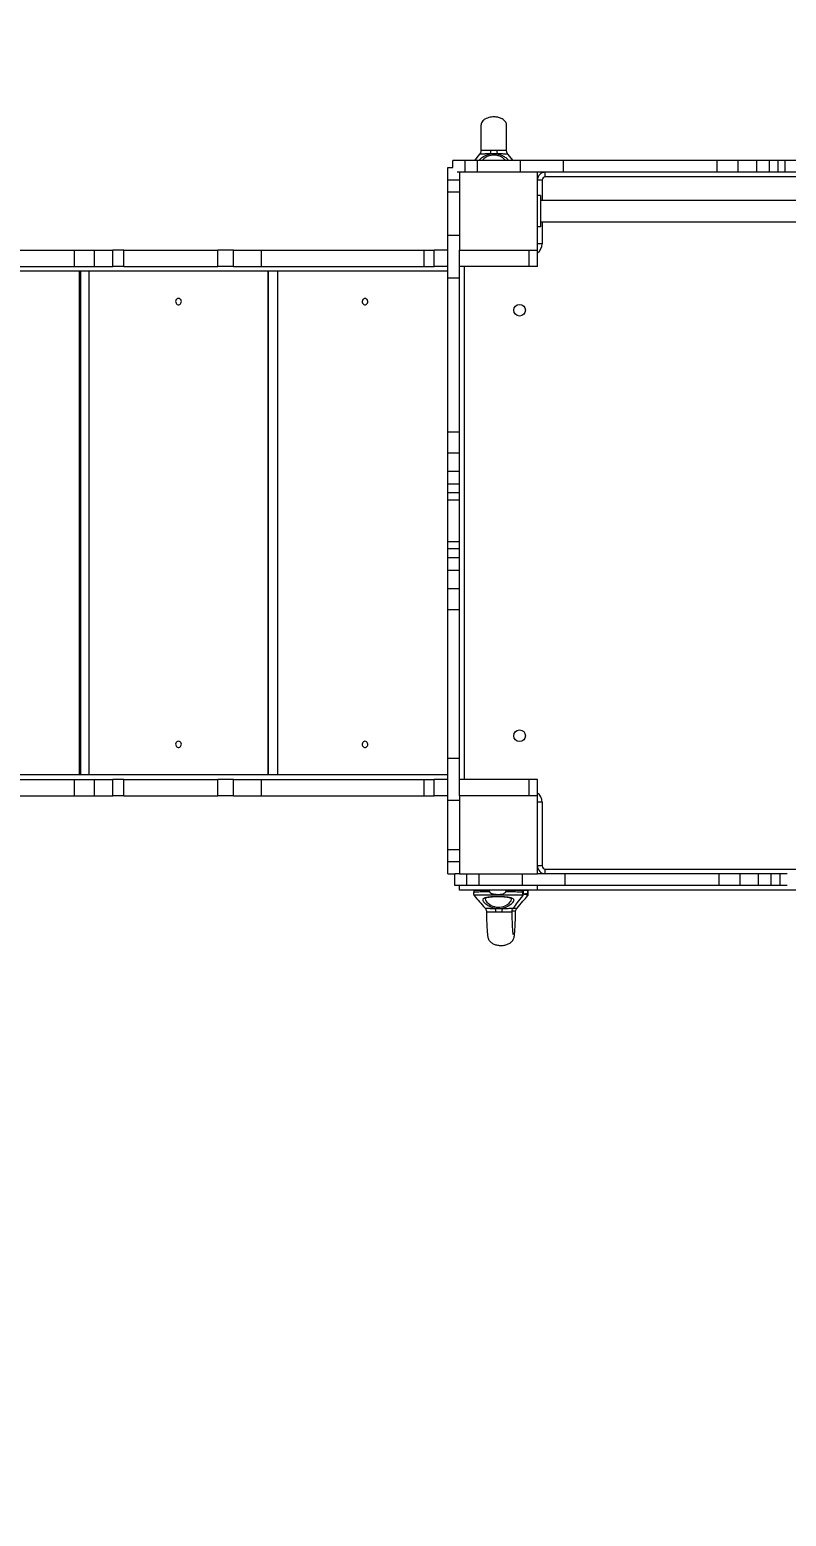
# Model space of a CAD drawing. Header units: millimetres. Extents: x -8760 to 8364, y -7998 to 7451.
# Drawn here: x -1897 to -927, y -3683 to -1776 of the extents above; entities that cross this region are included whole.
import ezdxf

# ---------------------------------------------------------------- set-up
doc = ezdxf.new("R2010")
doc.units = ezdxf.units.MM
for name, color, linetype in [('DIKOM_ОБЪЕКТ', 7, 'Continuous'), ('DIKOM_РАЗМЕР_ЗОНА', 7, 'Continuous'), ('DIKOM_РАЗМЕР_ОБЪЕКТА', 7, 'Continuous')]:
    doc.layers.add(name, color=color, linetype=linetype)
doc.styles.add('style1', font='arial.ttf', dxfattribs={"width": 0.8})
doc.dimstyles.new('1-50', dxfattribs={"dimtxt": 300, "dimasz": 200, "dimexe": 100, "dimexo": 0, "dimgap": 100, "dimtad": 1, "dimtxsty": 'style1', "dimcen": 200, "dimclrd": 7, "dimclre": 7, "dimclrt": 7, "dimadec": 1, "dimazin": 2, "dimtfac": 1, "dimtmove": 0, "dimatfit": 2, "dimfxl": 0, "dimlwd": 25, "dimlwe": 18, "dimarcsym": 0})

# ---------------------------------------------------------------- blocks, each defined once
blk = doc.blocks.new('*D21')
at = {"layer": 'Defpoints', "color": 0, "transparency": 16777216}
for p in [(-7755.6, -10.6), (8364.4, -2410.4), (8364.4, -7897.6)]:
    blk.add_point(p, dxfattribs=at)
at = {"layer": 'DIKOM_РАЗМЕР_ЗОНА', "color": 7, "lineweight": 18, "transparency": 16777216}
for p, q in [((-7755.6, -10.6), (-7755.6, -7997.6)), ((8364.4, -2410.4), (8364.4, -7997.6))]:
    blk.add_line(p, q, dxfattribs=at)
at = {"layer": 'DIKOM_РАЗМЕР_ЗОНА', "color": 7, "lineweight": 25, "transparency": 16777216}
blk.add_line((-7555.6, -7897.6), (8164.4, -7897.6), dxfattribs=at)
at = {"layer": 'DIKOM_РАЗМЕР_ЗОНА', "color": 7, "transparency": 16777216}
for points in [[(-7555.6, -7864.2), (-7555.6, -7930.9), (-7755.6, -7897.6)], [(8164.4, -7864.2), (8164.4, -7930.9), (8364.4, -7897.6)]]:
    blk.add_solid(points, dxfattribs=at)
at = {"layer": 'DIKOM_РАЗМЕР_ЗОНА', "color": 7, "transparency": 16777216, "insert": (1040.7, -7644.4), "char_height": 300, "attachment_point": 5, "style": 'style1'}
blk.add_mtext('16100', dxfattribs=at)
blk = doc.blocks.new('*D19')
at = {"layer": 'Defpoints', "color": 0, "transparency": 16777216}
for p in [(-5756.7, -306.6), (6365.5, -2710.6), (6365.5, -7111.4)]:
    blk.add_point(p, dxfattribs=at)
at = {"layer": 'DIKOM_РАЗМЕР_ОБЪЕКТА', "color": 7, "lineweight": 18, "transparency": 16777216}
for p, q in [((-5756.7, -306.6), (-5756.7, -7211.4)), ((6365.5, -2710.6), (6365.5, -7211.4))]:
    blk.add_line(p, q, dxfattribs=at)
at = {"layer": 'DIKOM_РАЗМЕР_ОБЪЕКТА', "color": 7, "lineweight": 25, "transparency": 16777216}
blk.add_line((-5556.7, -7111.4), (6165.5, -7111.4), dxfattribs=at)
at = {"layer": 'DIKOM_РАЗМЕР_ОБЪЕКТА', "color": 7, "transparency": 16777216}
for points in [[(-5556.7, -7078.1), (-5556.7, -7144.7), (-5756.7, -7111.4)], [(6165.5, -7078.1), (6165.5, -7144.7), (6365.5, -7111.4)]]:
    blk.add_solid(points, dxfattribs=at)
at = {"layer": 'DIKOM_РАЗМЕР_ОБЪЕКТА', "color": 7, "transparency": 16777216, "insert": (1047.2, -6858.2), "char_height": 300, "attachment_point": 5, "style": 'style1'}
blk.add_mtext('12100', dxfattribs=at)

msp = doc.modelspace()

# ---------------------------------------------------------------- linework, layer by layer
at = {"layer": 'DIKOM_ОБЪЕКТ', "color": 7, "linetype": 'Continuous', "lineweight": 15}
for p, q in [((-1353.979, -1952.557), (-1353.979, -1943.554)), ((-1338.397, -1943.554), (-1353.979, -1943.554)), ((-1338.397, -1958.554), (-1338.397, -1943.554)), ((-1322.671, -1943.554), (-1338.397, -1943.554)), ((-1319.844, -1935.586), (-1326.406, -1943.554)), ((-1322.671, -1958.554), (-1322.671, -1943.554)), ((-1267.364, -1943.554), (-1322.671, -1943.554)), ((-1285.302, -1930.792), (-1285.299, -1930.835)), ((-1283.585, -1935.589), (-1283.627, -1935.579)), ((-1276.932, -1943.554), (-1283.538, -1935.544)), ((-1267.364, -1958.554), (-1267.364, -1943.554)), ((-1212.32, -1943.554), (-1267.364, -1943.554)), ((-1212.32, -1958.554), (-1212.32, -1943.554)), ((-1015.095, -1943.554), (-1212.32, -1943.554)), ((-1015.095, -1958.554), (-1015.095, -1943.554)), ((-988.187, -1943.554), (-1015.095, -1943.554)), ((-988.187, -1958.554), (-988.187, -1943.554)), ((-964.406, -1943.554), (-988.187, -1943.554)), ((-964.406, -1958.554), (-964.406, -1943.554)), ((-948.237, -1943.554), (-964.406, -1943.554)), ((-948.237, -1958.554), (-948.237, -1943.554)), ((-936.894, -1943.554), (-948.237, -1943.554)), ((-936.894, -1958.554), (-936.894, -1943.554)), ((-927.812, -1943.554), (-936.894, -1943.554)), ((-927.812, -1958.554), (-927.812, -1943.554)), ((-874.145, -1943.554), (-927.812, -1943.554)), ((-1360.608, -1968.135), (-1360.608, -1952.554)), ((-1360.608, -1952.554), (-1353.979, -1952.554)), ((-1345.608, -1958.554), (-1348.522, -1958.554)), ((-1345.608, -1958.554), (-1345.608, -2058.554)), ((-1245.608, -1958.554), (-1345.608, -1958.554)), ((-1212.32, -1958.554), (-1245.608, -1958.554)), ((-1245.608, -2058.554), (-1245.608, -1958.554)), ((-1235.608, -1964.554), (-1235.608, -1958.554)), ((-1015.095, -1958.554), (-1212.32, -1958.554)), ((-988.187, -1958.554), (-1015.095, -1958.554)), ((-964.406, -1958.554), (-988.187, -1958.554)), ((-948.237, -1958.554), (-964.406, -1958.554)), ((-936.894, -1958.554), (-948.237, -1958.554)), ((-927.812, -1958.554), (-936.894, -1958.554)), ((-874.145, -1958.554), (-927.812, -1958.554)), ((-1360.608, -1968.135), (-1345.608, -1968.135)), ((-1360.608, -1983.862), (-1360.608, -1968.135)), ((-1239.608, -1968.554), (-1245.608, -1968.554)), ((-1239.608, -1968.554), (-1239.608, -1995.054)), ((-555.608, -1964.554), (-1235.608, -1964.554)), ((-1360.608, -1983.862), (-1345.608, -1983.862)), ((-1360.608, -2039.169), (-1360.608, -1983.862)), ((-1241.608, -1988.554), (-1245.608, -1988.554)), ((-1241.608, -1988.554), (-1241.608, -2028.554)), ((-549.608, -1995.054), (-1241.608, -1995.054)), ((-1360.608, -2039.169), (-1345.608, -2039.169)), ((-1360.608, -2094.213), (-1360.608, -2039.169)), ((-1241.608, -2028.554), (-1245.608, -2028.554)), ((-1241.608, -2022.054), (-549.608, -2022.054)), ((-1239.608, -2022.054), (-1239.608, -2050.554)), ((-1959.608, -2058.554), (-1839.323, -2058.554)), ((-1839.323, -2079.554), (-1839.323, -2058.554)), ((-1839.323, -2058.554), (-1813.776, -2058.554)), ((-1813.776, -2079.554), (-1813.776, -2058.554)), ((-1813.776, -2058.554), (-1790.087, -2058.554)), ((-1790.087, -2079.554), (-1790.087, -2058.554)), ((-1775.894, -2058.554), (-1790.087, -2058.554)), ((-1775.894, -2079.554), (-1775.894, -2058.554)), ((-1775.894, -2058.554), (-1655.608, -2058.554)), ((-1655.608, -2079.554), (-1655.608, -2058.554)), ((-1635.608, -2058.554), (-1655.608, -2058.554)), ((-1635.608, -2079.554), (-1635.608, -2058.554)), ((-1635.608, -2058.554), (-1599.608, -2058.554)), ((-1599.608, -2079.554), (-1599.608, -2058.554)), ((-1599.608, -2058.554), (-1391.125, -2058.554)), ((-1391.125, -2079.554), (-1391.125, -2058.554)), ((-1391.125, -2058.554), (-1377.896, -2058.554)), ((-1377.896, -2079.554), (-1377.896, -2058.554)), ((-1360.608, -2058.554), (-1377.896, -2058.554)), ((-1345.608, -2094.213), (-1345.608, -2058.554)), ((-1345.608, -2058.554), (-1245.608, -2058.554)), ((-1256.135, -2079.554), (-1256.135, -2058.554)), ((-1239.608, -2050.554), (-1245.608, -2050.554)), ((-1245.608, -2079.554), (-1245.608, -2058.554)), ((-1360.608, -2085.554), (-2815.608, -2085.554)), ((-1959.608, -2079.554), (-1839.323, -2079.554)), ((-1839.323, -2079.554), (-1813.776, -2079.554)), ((-1833.039, -2731.554), (-1833.039, -2085.554)), ((-1831.514, -2085.554), (-1831.514, -2731.554)), ((-1820.908, -2085.554), (-1820.908, -2731.554)), ((-1813.776, -2079.554), (-1790.087, -2079.554)), ((-1775.894, -2079.554), (-1790.087, -2079.554)), ((-1775.894, -2079.554), (-1655.608, -2079.554)), ((-1635.608, -2079.554), (-1655.608, -2079.554)), ((-1635.608, -2079.554), (-1599.608, -2079.554)), ((-1599.608, -2079.554), (-1391.125, -2079.554)), ((-1591.003, -2731.554), (-1591.003, -2085.554)), ((-1590.884, -2085.554), (-1590.884, -2731.554)), ((-1578.963, -2085.554), (-1578.963, -2731.554)), ((-1391.125, -2079.554), (-1377.896, -2079.554)), ((-1360.608, -2079.554), (-1377.896, -2079.554)), ((-1360.608, -2094.213), (-1345.608, -2094.213)), ((-1360.608, -2291.438), (-1360.608, -2094.213)), ((-1256.135, -2079.554), (-1345.608, -2079.554)), ((-1345.608, -2291.438), (-1345.608, -2094.213)), ((-1339.608, -2079.554), (-1339.608, -2737.554)), ((-1245.608, -2079.554), (-1256.135, -2079.554)), ((-1360.608, -2291.438), (-1345.608, -2291.438)), ((-1360.608, -2318.346), (-1360.608, -2291.438)), ((-1345.608, -2318.346), (-1345.608, -2291.438)), ((-1360.608, -2318.346), (-1345.608, -2318.346)), ((-1360.608, -2342.126), (-1360.608, -2318.346)), ((-1345.608, -2342.126), (-1345.608, -2318.346)), ((-1360.608, -2342.126), (-1345.608, -2342.126)), ((-1360.608, -2358.296), (-1360.608, -2342.126)), ((-1345.608, -2358.296), (-1345.608, -2342.126)), ((-1360.608, -2358.296), (-1345.608, -2358.296)), ((-1360.608, -2369.639), (-1360.608, -2358.296)), ((-1345.608, -2369.639), (-1345.608, -2358.296)), ((-1360.608, -2369.639), (-1345.608, -2369.639)), ((-1360.608, -2378.721), (-1360.608, -2369.639)), ((-1360.608, -2378.721), (-1345.608, -2378.721)), ((-1360.608, -2432.388), (-1360.608, -2378.721)), ((-1345.608, -2378.721), (-1345.608, -2369.639)), ((-1345.608, -2432.388), (-1345.608, -2378.721)), ((-1360.608, -2432.388), (-1345.608, -2432.388)), ((-1360.608, -2441.47), (-1360.608, -2432.388)), ((-1345.608, -2441.47), (-1345.608, -2432.388)), ((-1360.608, -2441.47), (-1345.608, -2441.47)), ((-1360.608, -2452.812), (-1360.608, -2441.47)), ((-1360.608, -2452.812), (-1345.608, -2452.812)), ((-1360.608, -2468.982), (-1360.608, -2452.812)), ((-1345.608, -2452.812), (-1345.608, -2441.47)), ((-1345.608, -2468.982), (-1345.608, -2452.812)), ((-1360.608, -2468.982), (-1345.608, -2468.982)), ((-1360.608, -2492.762), (-1360.608, -2468.982)), ((-1345.608, -2492.762), (-1345.608, -2468.982)), ((-1360.608, -2492.762), (-1345.608, -2492.762)), ((-1360.608, -2519.67), (-1360.608, -2492.762)), ((-1345.608, -2519.67), (-1345.608, -2492.762)), ((-1360.608, -2519.67), (-1345.608, -2519.67)), ((-1360.608, -2710.071), (-1360.608, -2519.67)), ((-1345.608, -2710.071), (-1345.608, -2519.67)), ((-1360.608, -2710.071), (-1345.608, -2710.071)), ((-1360.608, -2764.018), (-1360.608, -2710.071)), ((-1345.608, -2758.554), (-1345.608, -2710.071)), ((-1360.608, -2731.554), (-2815.608, -2731.554)), ((-1959.608, -2737.554), (-1839.323, -2737.554)), ((-1839.323, -2758.554), (-1839.323, -2737.554)), ((-1839.323, -2737.554), (-1813.776, -2737.554)), ((-1813.776, -2758.554), (-1813.776, -2737.554)), ((-1813.776, -2737.554), (-1790.087, -2737.554)), ((-1790.087, -2758.554), (-1790.087, -2737.554)), ((-1775.894, -2737.554), (-1790.087, -2737.554)), ((-1775.894, -2758.554), (-1775.894, -2737.554)), ((-1775.894, -2737.554), (-1655.608, -2737.554)), ((-1655.608, -2758.554), (-1655.608, -2737.554)), ((-1635.608, -2737.554), (-1655.608, -2737.554)), ((-1635.608, -2758.554), (-1635.608, -2737.554)), ((-1635.608, -2737.554), (-1599.608, -2737.554)), ((-1599.608, -2758.554), (-1599.608, -2737.554)), ((-1599.608, -2737.554), (-1391.125, -2737.554)), ((-1391.125, -2758.554), (-1391.125, -2737.554)), ((-1391.125, -2737.554), (-1377.896, -2737.554)), ((-1377.896, -2758.554), (-1377.896, -2737.554)), ((-1360.608, -2737.554), (-1377.896, -2737.554)), ((-1256.135, -2737.554), (-1345.608, -2737.554)), ((-1256.135, -2758.554), (-1256.135, -2737.554)), ((-1245.608, -2737.554), (-1256.135, -2737.554)), ((-1245.608, -2758.554), (-1245.608, -2737.554)), ((-1959.608, -2758.554), (-1839.323, -2758.554)), ((-1839.323, -2758.554), (-1813.776, -2758.554)), ((-1813.776, -2758.554), (-1790.087, -2758.554)), ((-1775.894, -2758.554), (-1790.087, -2758.554)), ((-1775.894, -2758.554), (-1655.608, -2758.554)), ((-1635.608, -2758.554), (-1655.608, -2758.554)), ((-1635.608, -2758.554), (-1599.608, -2758.554)), ((-1599.608, -2758.554), (-1391.125, -2758.554)), ((-1391.125, -2758.554), (-1377.896, -2758.554)), ((-1360.608, -2758.554), (-1377.896, -2758.554)), ((-1360.608, -2764.018), (-1345.608, -2764.018)), ((-1360.608, -2827.246), (-1360.608, -2764.018)), ((-1345.608, -2758.554), (-1345.608, -2858.554)), ((-1245.608, -2758.554), (-1345.608, -2758.554)), ((-1245.608, -2858.554), (-1245.608, -2758.554)), ((-1239.608, -2766.554), (-1245.608, -2766.554)), ((-1239.608, -2766.554), (-1239.608, -2848.554)), ((-1360.608, -2827.246), (-1345.608, -2827.246)), ((-1360.608, -2842.973), (-1360.608, -2827.246)), ((-1360.608, -2842.973), (-1345.608, -2842.973)), ((-1360.608, -2858.554), (-1360.608, -2842.973)), ((-1360.608, -2858.554), (-1351.608, -2858.554)), ((-1351.608, -2873.554), (-1351.608, -2858.554)), ((-1345.608, -2858.554), (-1351.608, -2858.554)), ((-1345.608, -2858.554), (-1245.608, -2858.554)), ((-1336.027, -2873.554), (-1336.027, -2858.554)), ((-1320.3, -2873.554), (-1320.3, -2858.554)), ((-1264.994, -2873.554), (-1264.994, -2858.554)), ((-1239.608, -2848.554), (-1245.608, -2848.554)), ((-1209.95, -2858.554), (-1245.608, -2858.554)), ((-1235.608, -2852.554), (-555.608, -2852.554)), ((-1235.608, -2858.554), (-1235.608, -2852.554)), ((-1209.95, -2873.554), (-1209.95, -2858.554)), ((-1012.724, -2858.554), (-1209.95, -2858.554)), ((-1012.724, -2873.554), (-1012.724, -2858.554)), ((-985.817, -2858.554), (-1012.724, -2858.554)), ((-985.817, -2873.554), (-985.817, -2858.554)), ((-962.036, -2858.554), (-985.817, -2858.554)), ((-962.036, -2873.554), (-962.036, -2858.554)), ((-945.867, -2858.554), (-962.036, -2858.554)), ((-945.867, -2873.554), (-945.867, -2858.554)), ((-934.524, -2858.554), (-945.867, -2858.554)), ((-934.524, -2873.554), (-934.524, -2858.554)), ((-925.442, -2858.554), (-934.524, -2858.554)), ((-1336.027, -2873.554), (-1351.608, -2873.554)), ((-1345.608, -2879.554), (-1345.608, -2873.554)), ((-1245.608, -2879.554), (-1345.608, -2879.554)), ((-1320.3, -2873.554), (-1336.027, -2873.554)), ((-1264.994, -2873.554), (-1320.3, -2873.554)), ((-1209.95, -2873.554), (-1264.994, -2873.554)), ((-1245.608, -2879.554), (-1245.608, -2873.554)), ((-545.608, -2879.554), (-1245.608, -2879.554)), ((-1012.724, -2873.554), (-1209.95, -2873.554)), ((-985.817, -2873.554), (-1012.724, -2873.554)), ((-962.036, -2873.554), (-985.817, -2873.554)), ((-945.867, -2873.554), (-962.036, -2873.554)), ((-934.524, -2873.554), (-945.867, -2873.554)), ((-925.442, -2873.554), (-934.524, -2873.554)), ((-1327.167, -2880.054), (-1327.167, -2882.051)), ((-1307.092, -2880.054), (-1327.167, -2880.054)), ((-1307.092, -2881.27), (-1307.092, -2880.054)), ((-1264.677, -2880.054), (-1286.178, -2880.054)), ((-1286.178, -2880.054), (-1286.178, -2881.269)), ((-1278.81, -2890.844), (-1278.811, -2890.699)), ((-1264.677, -2882.059), (-1264.677, -2880.054)), ((-1263.989, -2880.054), (-1263.989, -2883.504)), ((-1258.309, -2880.054), (-1263.989, -2880.054)), ((-1258.309, -2880.054), (-1258.309, -2883.504)), ((-1257.621, -2882.059), (-1257.621, -2880.054)), ((-1312.857, -2902.53), (-1312.832, -2902.537)), ((-1311.048, -2907.362), (-1311.041, -2907.32)), ((-1278.195, -2907.214), (-1278.218, -2907.237))]:
    msp.add_line(p, q, dxfattribs=at)
at = {"layer": 'DIKOM_ОБЪЕКТ', "color": 7, "linetype": 'Continuous', "lineweight": 15, "flags": 128}
for points in [[(-1705.956, -2120.554), (-1707.04, -2120.732), (-1708.028, -2121.249), (-1708.832, -2122.06), (-1709.38, -2123.093), (-1709.624, -2124.255), (-1709.542, -2125.444), (-1709.141, -2126.554), (-1708.458, -2127.486), (-1707.552, -2128.158), (-1706.504, -2128.509), (-1705.407, -2128.509), (-1704.36, -2128.158), (-1703.454, -2127.486), (-1702.77, -2126.554), (-1702.369, -2125.444), (-1702.288, -2124.255), (-1702.532, -2123.093), (-1703.08, -2122.06), (-1703.884, -2121.249), (-1704.871, -2120.732), (-1705.956, -2120.554)], [(-1466.806, -2120.554), (-1467.864, -2120.732), (-1468.828, -2121.249), (-1469.612, -2122.06), (-1470.147, -2123.093), (-1470.385, -2124.255), (-1470.305, -2125.444), (-1469.914, -2126.554), (-1469.247, -2127.486), (-1468.363, -2128.158), (-1467.341, -2128.509), (-1466.271, -2128.509), (-1465.249, -2128.158), (-1464.365, -2127.486), (-1463.698, -2126.554), (-1463.307, -2125.444), (-1463.227, -2124.255), (-1463.465, -2123.093), (-1464, -2122.06), (-1464.784, -2121.249), (-1465.748, -2120.732), (-1466.806, -2120.554)], [(-1705.956, -2688.554), (-1707.04, -2688.732), (-1708.028, -2689.249), (-1708.832, -2690.06), (-1709.38, -2691.093), (-1709.624, -2692.255), (-1709.542, -2693.444), (-1709.141, -2694.554), (-1708.458, -2695.486), (-1707.552, -2696.158), (-1706.504, -2696.509), (-1705.407, -2696.509), (-1704.36, -2696.158), (-1703.454, -2695.486), (-1702.77, -2694.554), (-1702.369, -2693.444), (-1702.288, -2692.255), (-1702.532, -2691.093), (-1703.08, -2690.06), (-1703.884, -2689.249), (-1704.871, -2688.732), (-1705.956, -2688.554)], [(-1466.806, -2688.554), (-1467.864, -2688.732), (-1468.828, -2689.249), (-1469.612, -2690.06), (-1470.147, -2691.093), (-1470.385, -2692.255), (-1470.305, -2693.444), (-1469.914, -2694.554), (-1469.247, -2695.486), (-1468.363, -2696.158), (-1467.341, -2696.509), (-1466.271, -2696.509), (-1465.249, -2696.158), (-1464.365, -2695.486), (-1463.698, -2694.554), (-1463.307, -2693.444), (-1463.227, -2692.255), (-1463.465, -2691.093), (-1464, -2690.06), (-1464.784, -2689.249), (-1465.748, -2688.732), (-1466.806, -2688.554)], [(-1312.735, -2890.219), (-1312.733, -2890.85), (-1312.208, -2892.258), (-1311.677, -2893.148), (-1310.372, -2894.806), (-1308.634, -2896.499), (-1306.901, -2897.846), (-1304.894, -2899.088), (-1302.956, -2900.013), (-1300.837, -2900.759), (-1298.643, -2901.264), (-1296.359, -2901.525), (-1293.814, -2901.502), (-1291.334, -2901.162), (-1289.002, -2900.528), (-1286.873, -2899.654), (-1284.247, -2898.103), (-1282.113, -2896.346), (-1280.606, -2894.694), (-1279.531, -2893.08), (-1278.81, -2890.844), (-1278.81, -2890.844)]]:
    msp.add_lwpolyline(points, dxfattribs=at)
at = {"layer": 'DIKOM_ОБЪЕКТ', "color": 7, "linetype": 'Continuous', "lineweight": 15}
for centre in [(-1268.608, -2135.554), (-1268.608, -2681.554)]:
    msp.add_circle(centre, 7.5, dxfattribs=at)
for centre, radius, start, end in [((-1325.111, -1929.613), 19.758, 343.913634, 358.214089), ((-1278.272, -1929.608), 19.729, 181.799727, 196.124631), ((-1235.608, -1968.554), 10, 90, 180), ((-1235.608, -1968.554), 4, 90, 180), ((-1253.608, -2050.554), 14, 304.849905, 0), ((-1253.608, -2766.554), 14, 0, 55.150095), ((-1235.608, -2848.554), 10, 180, 270), ((-1235.608, -2848.554), 4, 180, 270), ((-1315.512, -2908.577), 16.786, 2.378853, 19.330958), ((-1267.064, -2908.404), 24.316, 167.208402, 178.763674)]:
    msp.add_arc(centre, radius, start, end, dxfattribs=at)
for points, knots in [([(-1285.178, -1898.554), (-1285.233, -1897.88), (-1285.349, -1896.462), (-1286.293, -1894.399), (-1287.793, -1892.479), (-1289.781, -1890.84), (-1292.03, -1889.564), (-1294.308, -1888.666), (-1296.527, -1888.068), (-1298.872, -1887.672), (-1301.592, -1887.494), (-1304.779, -1887.67), (-1308.219, -1888.351), (-1311.579, -1889.622), (-1314.498, -1891.453), (-1316.644, -1893.697), (-1317.949, -1896.123), (-1318.105, -1897.784), (-1318.178, -1898.554)], [0, 0, 0, 0, 0.04633085, 0.09737768, 0.15341139, 0.21313246, 0.27355574, 0.33082927, 0.38133692, 0.43158093, 0.49443396, 0.56871245, 0.65082196, 0.73500141, 0.81489012, 0.88597389, 0.94713576, 1, 1, 1, 1]), ([(-1318.178, -1898.554), (-1318.178, -1898.634), (-1318.178, -1898.787), (-1318.178, -1899.93), (-1318.178, -1901.539), (-1318.178, -1903.488), (-1318.178, -1905.611), (-1318.178, -1907.787), (-1318.178, -1909.908), (-1318.178, -1911.9), (-1318.178, -1913.711), (-1318.178, -1915.468), (-1318.178, -1917.43), (-1318.178, -1920.231), (-1318.178, -1924.199), (-1318.178, -1927.905), (-1318.178, -1930.354), (-1318.178, -1930.837)], [0, 0, 0, 0, 0.11667316, 0.22395222, 0.32099551, 0.40761258, 0.48398373, 0.55055939, 0.60800924, 0.65698593, 0.69812038, 0.73224058, 0.77049393, 0.81808052, 0.89347483, 0.97897646, 1, 1, 1, 1]), ([(-1285.178, -1930.835), (-1285.178, -1930.352), (-1285.178, -1927.904), (-1285.178, -1924.199), (-1285.178, -1919.968), (-1285.178, -1916.816), (-1285.178, -1914.251), (-1285.178, -1912.063), (-1285.178, -1909.908), (-1285.178, -1907.787), (-1285.178, -1905.611), (-1285.178, -1903.488), (-1285.178, -1901.539), (-1285.178, -1899.93), (-1285.178, -1898.787), (-1285.178, -1898.634), (-1285.178, -1898.554)], [0, 0, 0, 0, 0.02099057, 0.10649613, 0.18189392, 0.24332912, 0.28977186, 0.3429838, 0.39196274, 0.44941524, 0.51599397, 0.59236863, 0.6789897, 0.77603746, 0.88332147, 1, 1, 1, 1]), ([(-1320.531, -1943.554), (-1320.48, -1943.46), (-1320.161, -1942.868), (-1319.102, -1941.655), (-1317.23, -1939.924), (-1314.701, -1938.163), (-1311.878, -1936.727), (-1308.993, -1935.704), (-1307.137, -1935.264), (-1306.158, -1935.093), (-1306.126, -1935.088)], [0, 0, 0, 0, 0.030790925, 0.193779653, 0.361189395, 0.542880203, 0.730730841, 0.861472555, 0.995485621, 1, 1, 1, 1]), ([(-1318.145, -1930.783), (-1318.153, -1931.184), (-1318.173, -1932.107), (-1318.588, -1933.506), (-1319.178, -1934.737), (-1319.661, -1935.328), (-1319.853, -1935.563)], [0, 0, 0, 0, 0.22927903, 0.52887338, 0.81275568, 1, 1, 1, 1]), ([(-1306.126, -1935.088), (-1307.225, -1935.095), (-1309.45, -1935.111), (-1312.402, -1935.155), (-1314.962, -1935.219), (-1316.873, -1935.298), (-1318.291, -1935.387), (-1319.481, -1935.501), (-1319.702, -1935.558), (-1319.837, -1935.593)], [0, 0, 0, 0, 0.1682715, 0.34054159, 0.47841986, 0.62037276, 0.72391968, 0.83080941, 1, 1, 1, 1]), ([(-1318.124, -1930.852), (-1318.133, -1931.293), (-1318.152, -1932.242), (-1318.549, -1933.606), (-1319.118, -1934.797), (-1319.567, -1935.364), (-1319.771, -1935.621)], [0, 0, 0, 0, 0.24088032, 0.51887992, 0.78221614, 1, 1, 1, 1]), ([(-1318.11, -1930.853), (-1318.091, -1930.752), (-1318.05, -1930.524), (-1316.793, -1930.334), (-1314.907, -1930.27), (-1312.748, -1930.248), (-1310.588, -1930.24), (-1308.118, -1930.233), (-1306.281, -1930.23), (-1305.362, -1930.229)], [0, 0, 0, 0, 0.12439792, 0.27930633, 0.46484746, 0.58566119, 0.70658433, 0.85324353, 1, 1, 1, 1]), ([(-1286.645, -1943.554), (-1286.706, -1943.47), (-1287.163, -1942.835), (-1288.341, -1941.7), (-1290.112, -1940.246), (-1291.983, -1939.05), (-1293.991, -1938.066), (-1296.064, -1937.319), (-1298.274, -1936.805), (-1300.638, -1936.528), (-1303.122, -1936.554), (-1305.633, -1936.896), (-1308, -1937.542), (-1310.475, -1938.549), (-1312.911, -1939.975), (-1315.014, -1941.695), (-1316.269, -1942.924), (-1316.685, -1943.508), (-1316.718, -1943.554)], [0, 0, 0, 0, 0.0129358, 0.09805919, 0.16779864, 0.23749402, 0.29725851, 0.3569734, 0.41471541, 0.47242448, 0.53606388, 0.59972587, 0.66352342, 0.72738666, 0.81849485, 0.90974622, 0.99281868, 1, 1, 1, 1]), ([(-1297.225, -1935.087), (-1298.554, -1934.943), (-1301.517, -1934.623), (-1304.488, -1934.922), (-1306.126, -1935.088)], [0, 0, 0, 0, 0.44886247, 1, 1, 1, 1]), ([(-1305.362, -1930.229), (-1304.152, -1930.251), (-1301.696, -1930.298), (-1299.239, -1930.251), (-1297.991, -1930.228)], [0, 0, 0, 0, 0.49244047, 1, 1, 1, 1]), ([(-1297.991, -1930.228), (-1297.092, -1930.229), (-1295.324, -1930.231), (-1292.81, -1930.237), (-1290.787, -1930.246), (-1289.106, -1930.262), (-1287.747, -1930.288), (-1286.574, -1930.346), (-1285.767, -1930.455), (-1285.241, -1930.591), (-1285.284, -1930.733), (-1285.302, -1930.792)], [0, 0, 0, 0, 0.14682752, 0.28882737, 0.43069694, 0.51729014, 0.62705236, 0.73670092, 0.83327164, 0.9297335, 1, 1, 1, 1]), ([(-1283.627, -1935.579), (-1283.666, -1935.559), (-1283.716, -1935.533), (-1284.336, -1935.456), (-1285.139, -1935.381), (-1286.16, -1935.319), (-1287.43, -1935.258), (-1289.008, -1935.2), (-1291.456, -1935.146), (-1294.208, -1935.108), (-1296.138, -1935.095), (-1297.225, -1935.087)], [0, 0, 0, 0, 0.12906588, 0.16312485, 0.27671036, 0.39498324, 0.40847477, 0.55302494, 0.70230529, 0.8323285, 1, 1, 1, 1]), ([(-1297.225, -1935.087), (-1296.557, -1935.219), (-1295.036, -1935.519), (-1292.795, -1936.231), (-1290.464, -1937.217), (-1288.272, -1938.431), (-1286.175, -1939.899), (-1284.364, -1941.527), (-1283.263, -1942.789), (-1282.884, -1943.437), (-1282.816, -1943.554)], [0, 0, 0, 0, 0.09532905, 0.217292, 0.34176704, 0.48132306, 0.62364546, 0.79064446, 0.962244, 1, 1, 1, 1]), ([(-1283.554, -1935.517), (-1283.792, -1935.217), (-1284.337, -1934.529), (-1284.924, -1933.16), (-1285.253, -1931.84), (-1285.24, -1931.057), (-1285.235, -1930.791)], [0, 0, 0, 0, 0.23760594, 0.54369712, 0.84504561, 1, 1, 1, 1]), ([(-1285.201, -1930.85), (-1285.191, -1930.844), (-1285.172, -1930.835), (-1285.185, -1930.828), (-1285.191, -1930.825)], [0, 0, 0, 0, 0.56388959, 1, 1, 1, 1]), ([(-1327.167, -2880.054), (-1327.167, -2880.042), (-1327.167, -2880.011), (-1327.167, -2879.976), (-1327.165, -2879.914), (-1327.161, -2879.801), (-1327.145, -2879.605), (-1327.127, -2879.558), (-1327.114, -2879.554), (-1327.113, -2879.554)], [0, 0, 0, 0, 0.020102, 0.0502753, 0.06144169, 0.13926525, 0.32545792, 0.9257109, 1, 1, 1, 1]), ([(-1305.389, -2879.554), (-1305.649, -2879.562), (-1306.086, -2879.575), (-1306.604, -2879.681), (-1306.882, -2879.797), (-1307.008, -2879.889), (-1307.066, -2879.955), (-1307.09, -2880.015), (-1307.091, -2880.044), (-1307.092, -2880.054)], [0, 0, 0, 0, 0.418433268, 0.702736102, 0.845103268, 0.898669328, 0.952652607, 0.984136799, 1, 1, 1, 1]), ([(-1286.178, -2880.054), (-1286.18, -2880.036), (-1286.184, -2879.994), (-1286.228, -2879.921), (-1286.361, -2879.805), (-1286.845, -2879.611), (-1287.374, -2879.563), (-1287.801, -2879.554), (-1287.867, -2879.554), (-1287.881, -2879.554)], [0, 0, 0, 0, 0.029192, 0.06772515, 0.13254106, 0.31060328, 0.89347078, 0.97853124, 1, 1, 1, 1]), ([(-1264.621, -2879.554), (-1264.634, -2879.567), (-1264.649, -2879.582), (-1264.666, -2879.746), (-1264.671, -2879.824), (-1264.675, -2879.913), (-1264.676, -2879.978), (-1264.677, -2880.03), (-1264.677, -2880.051), (-1264.677, -2880.054)], [0, 0, 0, 0, 0.63257135, 0.74412537, 0.86846571, 0.91653537, 0.96508167, 0.99550512, 1, 1, 1, 1]), ([(-1263.989, -2880.054), (-1263.989, -2880.05), (-1263.989, -2880.028), (-1263.989, -2879.98), (-1263.991, -2879.903), (-1263.996, -2879.775), (-1264.014, -2879.587), (-1264.032, -2879.568), (-1264.045, -2879.554)], [0, 0, 0, 0, 0.00656536, 0.036141655, 0.078204573, 0.152986853, 0.372396394, 1, 1, 1, 1]), ([(-1258.254, -2879.554), (-1258.256, -2879.555), (-1258.264, -2879.558), (-1258.276, -2879.587), (-1258.288, -2879.646), (-1258.296, -2879.72), (-1258.302, -2879.797), (-1258.307, -2879.889), (-1258.309, -2879.961), (-1258.309, -2880.021), (-1258.309, -2880.047), (-1258.309, -2880.054)], [0, 0, 0, 0, 0.13640607, 0.39905705, 0.57916222, 0.70488541, 0.84135819, 0.89951835, 0.95826156, 0.98902637, 1, 1, 1, 1]), ([(-1257.621, -2880.054), (-1257.621, -2880.053), (-1257.621, -2880.03), (-1257.622, -2879.981), (-1257.624, -2879.902), (-1257.629, -2879.772), (-1257.647, -2879.587), (-1257.664, -2879.568), (-1257.677, -2879.554)], [0, 0, 0, 0, 0.002608891, 0.036354983, 0.079147351, 0.154909039, 0.378371431, 1, 1, 1, 1]), ([(-1327.167, -2882.051), (-1326.757, -2881.994), (-1325.936, -2881.88), (-1323.929, -2881.718), (-1321.069, -2881.566), (-1317.15, -2881.435), (-1312.612, -2881.338), (-1309.125, -2881.29), (-1307.242, -2881.271), (-1307.092, -2881.27)], [0, 0, 0, 0, 0.12530098, 0.25059931, 0.43398216, 0.61736504, 0.8007477, 0.98413202, 1, 1, 1, 1]), ([(-1326.927, -2886.116), (-1326.954, -2885.965), (-1327.008, -2885.664), (-1327.074, -2884.976), (-1327.122, -2884.169), (-1327.149, -2883.464), (-1327.165, -2882.716), (-1327.166, -2882.268), (-1327.167, -2882.051)], [0, 0, 0, 0, 0.28444551, 0.56778468, 0.70812712, 0.849353, 0.92692548, 1, 1, 1, 1]), ([(-1264.43, -2886.113), (-1264.535, -2886.116), (-1265.017, -2886.131), (-1266.306, -2886.121), (-1268.7, -2886.075), (-1271.781, -2886.019), (-1275.423, -2885.963), (-1279.582, -2885.916), (-1284.124, -2885.876), (-1288.96, -2885.849), (-1293.164, -2885.838), (-1297.388, -2885.835), (-1301.6, -2885.841), (-1306.457, -2885.861), (-1311.031, -2885.894), (-1315.23, -2885.937), (-1318.922, -2885.99), (-1322.055, -2886.046), (-1324.501, -2886.1), (-1326.136, -2886.132), (-1326.69, -2886.121), (-1326.927, -2886.116)], [0, 0, 0, 0, 0.016190595, 0.07456961, 0.132944189, 0.190094397, 0.247236274, 0.303773497, 0.360307084, 0.416533575, 0.47275933, 0.502155722, 0.558343993, 0.614533713, 0.670937848, 0.727345885, 0.784235711, 0.841132526, 0.898912054, 0.956697711, 1, 1, 1, 1]), ([(-1326.757, -2886.62), (-1326.77, -2886.623), (-1326.827, -2886.635), (-1326.883, -2886.343), (-1326.927, -2886.116)], [0, 0, 0, 0, 0.221836617, 1, 1, 1, 1]), ([(-1326.788, -2886.646), (-1324.535, -2889.235), (-1319.932, -2894.523), (-1315.289, -2899.864), (-1312.92, -2902.59)], [0, 0, 0, 0, 0.48960971, 1, 1, 1, 1]), ([(-1299.673, -2903.021), (-1300.345, -2902.889), (-1301.879, -2902.589), (-1304.149, -2901.878), (-1306.521, -2900.891), (-1308.766, -2899.677), (-1310.927, -2898.21), (-1312.84, -2896.577), (-1314.133, -2895.137), (-1315.029, -2893.801), (-1315.534, -2892.581), (-1315.504, -2891.367), (-1314.842, -2890.344), (-1313.599, -2889.541), (-1311.823, -2888.905), (-1309.654, -2888.427), (-1307.086, -2888.063), (-1304.255, -2887.807), (-1301.172, -2887.641), (-1297.981, -2887.563), (-1294.707, -2887.565), (-1291.496, -2887.648), (-1288.379, -2887.818), (-1285.493, -2888.076), (-1282.866, -2888.435), (-1280.613, -2888.901), (-1278.755, -2889.496), (-1277.368, -2890.225), (-1276.464, -2891.116), (-1276.161, -2891.94), (-1276.132, -2892.794), (-1276.311, -2893.654), (-1276.939, -2894.935), (-1278.088, -2896.447), (-1279.9, -2898.186), (-1282.336, -2899.945), (-1285.098, -2901.381), (-1287.937, -2902.404), (-1289.773, -2902.844), (-1290.745, -2903.015), (-1290.776, -2903.021)], [0, 0, 0, 0, 0.01781707, 0.04061246, 0.06387698, 0.08996013, 0.11656045, 0.14777301, 0.1798456, 0.19769292, 0.22791022, 0.25911975, 0.28889428, 0.31968661, 0.3477186, 0.37659667, 0.40400605, 0.43219973, 0.45940491, 0.48737343, 0.51449171, 0.54236535, 0.56943048, 0.59724796, 0.62426711, 0.65203695, 0.67904745, 0.70681291, 0.73400912, 0.76196849, 0.77166603, 0.79505708, 0.81888417, 0.84934186, 0.88062527, 0.91457853, 0.9496816, 0.97411311, 0.99915645, 1, 1, 1, 1]), ([(-1312.798, -2890.219), (-1312.798, -2890.185), (-1312.798, -2890.089), (-1312.803, -2890.122), (-1312.639, -2889.907), (-1312.217, -2889.612), (-1311.491, -2889.277), (-1310.455, -2888.941), (-1309.154, -2888.635), (-1307.575, -2888.365), (-1305.752, -2888.138), (-1303.732, -2887.959), (-1301.544, -2887.829), (-1299.243, -2887.747), (-1296.872, -2887.714), (-1294.474, -2887.729), (-1292.104, -2887.792), (-1289.805, -2887.906), (-1287.622, -2888.07), (-1285.599, -2888.286), (-1283.779, -2888.555), (-1282.201, -2888.873), (-1280.908, -2889.232), (-1279.959, -2889.603), (-1279.441, -2889.889), (-1279.256, -2890.024), (-1279.205, -2890.061)], [0, 0, 0, 0, 0.026209223, 0.073797973, 0.113353098, 0.151537792, 0.192018862, 0.231760824, 0.273510801, 0.316909769, 0.360915269, 0.40612477, 0.451713745, 0.497590359, 0.543889826, 0.590044541, 0.636434984, 0.682451163, 0.728303122, 0.774035482, 0.818827795, 0.863536346, 0.906754567, 0.948886381, 0.985991802, 1, 1, 1, 1]), ([(-1307.092, -2881.27), (-1307.071, -2881.46), (-1307.025, -2881.882), (-1306.597, -2882.567), (-1305.585, -2883.427), (-1303.497, -2884.287), (-1300.531, -2884.86), (-1296.963, -2885.019), (-1293.275, -2884.934), (-1290.281, -2884.414), (-1288.097, -2883.609), (-1286.967, -2882.912), (-1286.338, -2882.063), (-1286.185, -2881.578), (-1286.179, -2881.31), (-1286.178, -2881.269)], [0, 0, 0, 0, 0.02391896, 0.05329563, 0.09936173, 0.19045875, 0.33532867, 0.48084089, 0.64221084, 0.80282938, 0.86227823, 0.93763833, 0.96607787, 0.99478693, 1, 1, 1, 1]), ([(-1286.178, -2881.269), (-1285.104, -2881.281), (-1282.27, -2881.311), (-1277.966, -2881.385), (-1273.493, -2881.499), (-1269.678, -2881.65), (-1266.658, -2881.831), (-1265.307, -2881.986), (-1264.677, -2882.059)], [0, 0, 0, 0, 0.11118915, 0.29343664, 0.475685, 0.65806719, 0.84045087, 1, 1, 1, 1]), ([(-1279.205, -2890.061), (-1279.137, -2890.117), (-1278.944, -2890.276), (-1278.841, -2890.468), (-1278.799, -2890.502), (-1278.813, -2890.659), (-1278.816, -2890.699)], [0, 0, 0, 0, 0.17788852, 0.504297, 0.87376829, 1, 1, 1, 1]), ([(-1276.653, -2902.534), (-1274.857, -2900.227), (-1270.771, -2894.979), (-1266.552, -2889.592), (-1264.187, -2886.573)], [0, 0, 0, 0, 0.43947709, 1, 1, 1, 1]), ([(-1271.883, -2902.527), (-1269.402, -2899.665), (-1264.918, -2894.492), (-1260.132, -2889.012), (-1257.994, -2886.564)], [0, 0, 0, 0, 0.55340734, 1, 1, 1, 1]), ([(-1264.677, -2882.059), (-1264.676, -2882.267), (-1264.674, -2882.734), (-1264.657, -2883.504), (-1264.626, -2884.301), (-1264.58, -2884.992), (-1264.513, -2885.655), (-1264.463, -2885.934), (-1264.43, -2886.113)], [0, 0, 0, 0, 0.06870065, 0.15435573, 0.29683865, 0.48141981, 0.66682286, 1, 1, 1, 1]), ([(-1264.43, -2886.113), (-1264.397, -2886.257), (-1264.329, -2886.546), (-1264.216, -2886.688), (-1264.125, -2886.439), (-1264.071, -2885.873), (-1264.059, -2885.748)], [0, 0, 0, 0, 0.27309745, 0.54787666, 0.89995543, 1, 1, 1, 1]), ([(-1264.059, -2885.748), (-1264.048, -2885.597), (-1264.025, -2885.293), (-1264.001, -2884.65), (-1263.99, -2883.995), (-1263.989, -2883.653), (-1263.989, -2883.504)], [0, 0, 0, 0, 0.34270454, 0.68915827, 0.86477767, 1, 1, 1, 1]), ([(-1258.239, -2885.748), (-1258.491, -2885.68), (-1258.998, -2885.542), (-1260.264, -2885.265), (-1261.763, -2885.001), (-1263.118, -2884.808), (-1263.799, -2884.726), (-1264.007, -2884.701)], [0, 0, 0, 0, 0.233829207, 0.470574558, 0.758817585, 0.926145307, 1, 1, 1, 1]), ([(-1263.998, -2884.416), (-1263.825, -2884.397), (-1262.492, -2884.251), (-1260.354, -2883.948), (-1258.98, -2883.65), (-1258.309, -2883.504)], [0, 0, 0, 0, 0.07119742, 0.5469697, 1, 1, 1, 1]), ([(-1258.309, -2883.504), (-1258.309, -2883.688), (-1258.307, -2884.054), (-1258.296, -2884.637), (-1258.274, -2885.271), (-1258.252, -2885.569), (-1258.239, -2885.748)], [0, 0, 0, 0, 0.16652604, 0.33245799, 0.6008639, 1, 1, 1, 1]), ([(-1258.239, -2885.748), (-1258.218, -2885.956), (-1258.175, -2886.377), (-1258.09, -2886.658), (-1257.987, -2886.612), (-1257.908, -2886.28), (-1257.868, -2886.113)], [0, 0, 0, 0, 0.17765474, 0.35990476, 0.67769621, 1, 1, 1, 1]), ([(-1257.868, -2886.113), (-1257.843, -2885.985), (-1257.795, -2885.73), (-1257.732, -2885.154), (-1257.681, -2884.446), (-1257.649, -2883.745), (-1257.628, -2882.975), (-1257.622, -2882.432), (-1257.621, -2882.12), (-1257.621, -2882.059)], [0, 0, 0, 0, 0.24965157, 0.49881888, 0.6562006, 0.81438269, 0.8966583, 0.97980096, 1, 1, 1, 1]), ([(-1312.903, -2902.61), (-1312.859, -2902.656), (-1312.492, -2903.043), (-1311.889, -2904.009), (-1311.318, -2905.48), (-1311.068, -2906.656), (-1311.094, -2907.261), (-1311.098, -2907.36)], [0, 0, 0, 0, 0.04118139, 0.33995432, 0.64551803, 0.94183982, 1, 1, 1, 1]), ([(-1312.832, -2902.537), (-1312.821, -2902.555), (-1312.807, -2902.579), (-1312.268, -2902.652), (-1311.52, -2902.727), (-1310.541, -2902.79), (-1309.315, -2902.85), (-1307.78, -2902.909), (-1305.38, -2902.962), (-1302.666, -2903.001), (-1300.751, -2903.014), (-1299.673, -2903.021)], [0, 0, 0, 0, 0.1166256, 0.15117072, 0.26637944, 0.38634239, 0.40002506, 0.54664128, 0.69805295, 0.82993423, 1, 1, 1, 1]), ([(-1311.161, -2907.321), (-1311.159, -2907.422), (-1311.128, -2909.18), (-1311.051, -2912.219), (-1310.937, -2916.301), (-1310.818, -2919.757), (-1310.705, -2922.62), (-1310.58, -2925.393), (-1310.433, -2928.216), (-1310.25, -2931.153), (-1310.042, -2933.891), (-1309.819, -2936.223), (-1309.578, -2938.146), (-1309.319, -2939.677), (-1309.019, -2940.932), (-1308.646, -2942.053), (-1308.044, -2943.347), (-1307.119, -2944.702), (-1305.981, -2945.898), (-1304.816, -2946.882), (-1303.297, -2947.888), (-1300.741, -2949.172), (-1297.004, -2950.288), (-1292.173, -2950.71), (-1288.151, -2950.281), (-1285.07, -2949.451), (-1282.976, -2948.629), (-1281.124, -2947.634), (-1279.545, -2946.502), (-1278.266, -2945.288), (-1277.016, -2943.705), (-1276.123, -2941.914), (-1275.695, -2940.433), (-1275.485, -2939.429), (-1275.361, -2938.708), (-1275.229, -2937.817), (-1275.071, -2936.547), (-1274.89, -2934.779), (-1274.689, -2932.389), (-1274.478, -2929.28), (-1274.266, -2925.389), (-1274.079, -2921.091), (-1273.922, -2916.636), (-1273.797, -2912.212), (-1273.718, -2909.085), (-1273.688, -2907.366), (-1273.687, -2907.324)], [0, 0, 0, 0, 0.001861227, 0.032501617, 0.061762257, 0.08892261, 0.113246698, 0.134086761, 0.164422235, 0.19707292, 0.232057822, 0.269040931, 0.303366819, 0.333111066, 0.357876087, 0.377475592, 0.393624801, 0.409648325, 0.418232872, 0.42763249, 0.438242123, 0.450326081, 0.476173186, 0.502577159, 0.52928292, 0.542235032, 0.55496267, 0.567632431, 0.580466448, 0.593728131, 0.607162099, 0.631356001, 0.653453682, 0.667557613, 0.681657192, 0.700103157, 0.724092361, 0.753198205, 0.786787009, 0.824048257, 0.863994017, 0.905505856, 0.937022375, 0.968378023, 0.999234381, 1, 1, 1, 1]), ([(-1298.741, -2907.881), (-1299.633, -2907.879), (-1301.388, -2907.877), (-1303.869, -2907.871), (-1305.853, -2907.862), (-1307.491, -2907.846), (-1308.804, -2907.82), (-1309.926, -2907.763), (-1310.671, -2907.653), (-1311.129, -2907.529), (-1311.069, -2907.405), (-1311.048, -2907.362)], [0, 0, 0, 0, 0.14970273, 0.29448039, 0.43912503, 0.52741291, 0.63932764, 0.75111707, 0.8495804, 0.94793243, 1, 1, 1, 1]), ([(-1299.673, -2903.021), (-1298.339, -2903.165), (-1295.367, -2903.486), (-1292.407, -2903.186), (-1290.776, -2903.021)], [0, 0, 0, 0, 0.44886238, 1, 1, 1, 1]), ([(-1291.374, -2907.88), (-1292.588, -2907.857), (-1295.055, -2907.81), (-1297.5, -2907.857), (-1298.741, -2907.881)], [0, 0, 0, 0, 0.49244129, 1, 1, 1, 1]), ([(-1278.218, -2907.237), (-1278.264, -2907.346), (-1278.363, -2907.581), (-1279.725, -2907.775), (-1281.687, -2907.838), (-1283.9, -2907.86), (-1286.1, -2907.869), (-1288.601, -2907.875), (-1290.449, -2907.878), (-1291.374, -2907.88)], [0, 0, 0, 0, 0.1311678, 0.28487188, 0.46898082, 0.58886313, 0.7088529, 0.85437902, 1, 1, 1, 1]), ([(-1290.776, -2903.021), (-1289.669, -2903.013), (-1287.43, -2902.998), (-1284.438, -2902.953), (-1281.824, -2902.889), (-1279.864, -2902.811), (-1278.364, -2902.719), (-1277.179, -2902.615), (-1276.519, -2902.512), (-1276.672, -2902.512), (-1276.688, -2902.512)], [0, 0, 0, 0, 0.16446022, 0.33282657, 0.46758332, 0.6063163, 0.70752091, 0.81198946, 0.98060806, 1, 1, 1, 1]), ([(-1278.232, -2907.215), (-1278.235, -2907.189), (-1278.305, -2906.65), (-1278.144, -2905.577), (-1277.754, -2904.18), (-1277.221, -2903.124), (-1276.85, -2902.66), (-1276.712, -2902.488)], [0, 0, 0, 0, 0.0147326, 0.30549717, 0.58313288, 0.84564007, 1, 1, 1, 1]), ([(-1273.767, -2907.326), (-1273.786, -2907.228), (-1273.831, -2907.001), (-1275.11, -2906.6), (-1276.681, -2906.37), (-1277.894, -2906.29), (-1278.169, -2906.272)], [0, 0, 0, 0, 0.22859039, 0.52988504, 0.89331901, 1, 1, 1, 1]), ([(-1276.687, -2936.423), (-1276.683, -2936.426), (-1276.672, -2936.433), (-1276.744, -2936.011), (-1276.829, -2935.364), (-1276.953, -2934.297), (-1277.101, -2932.738), (-1277.271, -2930.558), (-1277.455, -2927.675), (-1277.645, -2924.026), (-1277.814, -2919.978), (-1277.957, -2915.747), (-1278.074, -2911.664), (-1278.138, -2908.683), (-1278.169, -2907.24)], [0, 0, 0, 0, 0.025589521, 0.068304165, 0.125334698, 0.197881423, 0.284709228, 0.383990183, 0.493431461, 0.610224677, 0.731270651, 0.823062319, 0.914392532, 1, 1, 1, 1]), ([(-1276.965, -2902.824), (-1276.171, -2902.778), (-1274.557, -2902.686), (-1272.855, -2902.529), (-1271.935, -2902.473), (-1271.903, -2902.51), (-1271.892, -2902.523)], [0, 0, 0, 0, 0.27627284, 0.56226665, 0.8486822, 1, 1, 1, 1]), ([(-1273.727, -2907.367), (-1273.692, -2906.873), (-1273.619, -2905.855), (-1273.112, -2904.397), (-1272.485, -2903.251), (-1272.031, -2902.726), (-1271.87, -2902.54)], [0, 0, 0, 0, 0.276416787, 0.570146313, 0.847378561, 1, 1, 1, 1])]:
    msp.add_open_spline(points, degree=3, knots=knots, dxfattribs=at)

# ---------------------------------------------------------------- dimensions: what is measured, and where the dimension line sits
at = {"layer": 'DIKOM_РАЗМЕР_ЗОНА'}
dim = msp.add_linear_dim(base=(8364.404, -7897.564), p1=(-7755.645, -10.554), p2=(8364.404, -2410.44), text='16100', dimstyle='1-50', dxfattribs=at)
dim.commit()
dim.dimension.update_dxf_attribs({"geometry": '*D21', "text_midpoint": (1040.741, -7897.564), "dimtype": 160})
at = {"layer": 'DIKOM_РАЗМЕР_ОБЪЕКТА'}
dim = msp.add_linear_dim(base=(6365.479, -7111.412), p1=(-5756.695, -306.554), p2=(6365.479, -2710.554), text='12100', dimstyle='1-50', dxfattribs=at)
dim.commit()
dim.dimension.update_dxf_attribs({"geometry": '*D19', "text_midpoint": (1047.24, -7111.412), "dimtype": 160})

doc.saveas('drawing.dxf')
